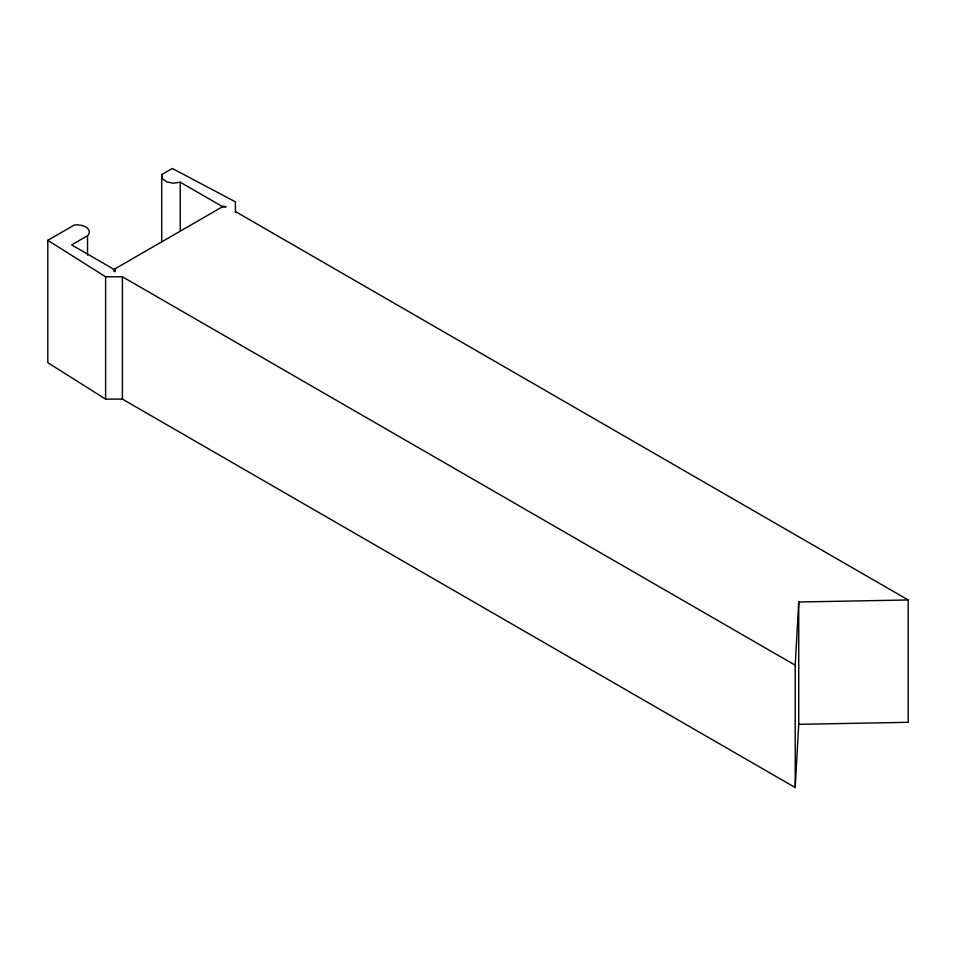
<?xml version="1.0" encoding="UTF-8"?>
<svg xmlns="http://www.w3.org/2000/svg" width="956" height="956" viewBox="0 0 956 956"><rect width="100%" height="100%" fill="white"/><g stroke="black" fill="none" stroke-linecap="round" stroke-linejoin="round"><path stroke-width="1.43" d="M795.213 787.541L795.213 665.197L798.726 602.005L908.2 599.974L908.2 722.306L798.726 724.337L795.213 787.541L122.416 399.118L105.614 399.118L47.8 362.671L47.8 240.326L74.293 225.042A12.404 7.158 0 0 1 87.008 227.875A12.404 7.158 0 0 1 87.534 235.738L87.534 255.133M235.415 212.28L235.415 201.836L172.295 168.459L161.695 174.578L162.317 178.641L166.679 181.867L173.371 183.205L180.242 182.214L221.565 206.078L226.142 206.687L221.565 207.297L115.079 268.779L114.015 271.42L112.963 268.779L71.64 244.915L87.534 235.738M47.8 240.326L105.614 276.774L122.416 276.774L795.213 665.197M235.415 211.539L908.2 599.974M798.726 602.005L798.726 724.337M180.242 182.214L180.242 231.46M161.695 174.578L161.695 241.713M122.416 276.774L122.416 399.118M115.079 268.779L115.079 271.755M105.614 276.774L105.614 399.118"/></g></svg>
